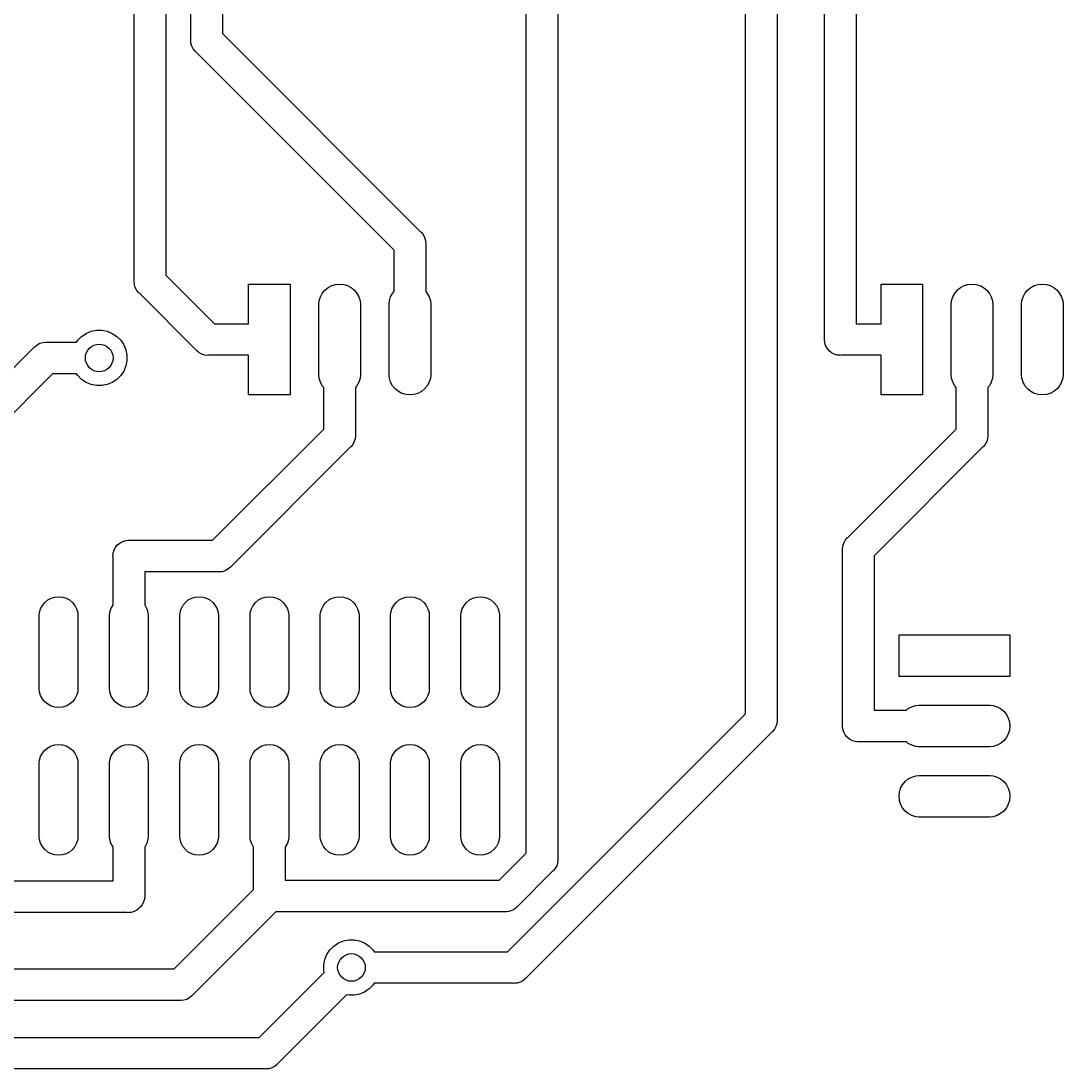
# Model space of a CAD drawing. Extents: x 0.31 to 6.77, y 0.22 to 4.01.
# Drawn here: x 5.121 to 6.605, y 0.662 to 2.153 of the extents above; entities that cross this region are included whole.
import ezdxf

# ---------------------------------------------------------------- set-up
doc = ezdxf.new("R2010")
doc.units = 0
doc.header["$MEASUREMENT"] = 0
doc.layers.add('BLACK', color=7, linetype='CONTINUOUS')

msp = doc.modelspace()

# ---------------------------------------------------------------- linework, layer by layer
at = {"layer": 'BLACK', "linetype": 'CONTINUOUS'}
for p, q in [((5.28259, 1.78355), (5.28259, 3.61995)), ((5.32759, 3.61174), (5.32759, 1.79176)), ((5.36303, 2.12725), (5.36303, 3.58664)), ((5.40803, 3.57842), (5.40803, 2.13547)), ((6.1525, 1.16742), (6.1525, 3.32768)), ((6.1975, 3.32768), (6.1975, 1.15921)), ((5.88547, 3.22844), (5.88547, 0.960995)), ((5.84047, 0.96921), (5.84047, 3.22023)), ((6.26504, 1.70111), (6.26504, 3.03386)), ((6.31004, 3.02564), (6.31004, 1.7225)), ((5.40803, 2.13547), (5.69013, 1.85337)), ((5.36292, 2.12615), (5.36303, 2.12725)), ((5.36303, 2.12504), (5.36292, 2.12615)), ((5.36336, 2.12173), (5.36303, 2.12504)), ((5.36464, 2.11749), (5.36336, 2.12173)), ((5.36673, 2.11358), (5.36464, 2.11749)), ((5.36954, 2.11016), (5.36673, 2.11358)), ((5.3704, 2.10945), (5.36954, 2.11016)), ((5.6525, 1.82736), (5.3704, 2.10945)), ((5.69013, 1.85337), (5.69099, 1.85266)), ((5.69099, 1.85266), (5.6938, 1.84924)), ((5.6938, 1.84924), (5.69589, 1.84533)), ((5.69589, 1.84533), (5.69717, 1.84109)), ((5.69717, 1.84109), (5.69734, 1.83944)), ((5.69734, 1.83944), (5.69761, 1.83668)), ((5.69761, 1.83668), (5.6975, 1.83557)), ((5.6975, 1.83557), (5.6975, 1.76834)), ((5.6525, 1.76834), (5.6525, 1.82736)), ((5.32759, 1.79176), (5.39686, 1.7225)), ((5.28248, 1.78244), (5.28259, 1.78355)), ((5.28284, 1.77882), (5.28248, 1.78244)), ((5.28292, 1.77803), (5.28284, 1.77882)), ((5.2842, 1.77379), (5.28292, 1.77803)), ((5.44547, 1.7225), (5.44547, 1.77874)), ((5.44547, 1.77874), (5.50453, 1.77874)), ((5.50453, 1.77874), (5.50453, 1.62126)), ((5.55852, 1.77388), (5.56365, 1.77662)), ((5.56365, 1.77662), (5.56921, 1.77831)), ((5.56921, 1.77831), (5.575, 1.77888)), ((5.575, 1.77888), (5.58079, 1.77831)), ((5.58079, 1.77831), (5.58635, 1.77662)), ((5.58635, 1.77662), (5.59148, 1.77388)), ((6.34547, 1.7225), (6.34547, 1.77874)), ((6.34547, 1.77874), (6.40453, 1.77874)), ((6.40453, 1.77874), (6.40453, 1.62126)), ((6.45852, 1.77388), (6.46365, 1.77662)), ((6.46365, 1.77662), (6.46921, 1.77831)), ((6.46921, 1.77831), (6.475, 1.77888)), ((6.475, 1.77888), (6.48079, 1.77831)), ((6.48079, 1.77831), (6.48635, 1.77662)), ((6.48635, 1.77662), (6.49148, 1.77388)), ((6.55852, 1.77388), (6.56365, 1.77662)), ((6.56365, 1.77662), (6.56921, 1.77831)), ((6.56921, 1.77831), (6.575, 1.77888)), ((6.575, 1.77888), (6.58079, 1.77831)), ((6.58079, 1.77831), (6.58635, 1.77662)), ((6.58635, 1.77662), (6.59148, 1.77388)), ((5.28629, 1.76988), (5.2842, 1.77379)), ((5.2891, 1.76646), (5.28629, 1.76988)), ((5.28996, 1.76575), (5.2891, 1.76646)), ((5.37084, 1.68487), (5.28996, 1.76575)), ((5.5459, 1.755), (5.54759, 1.76057)), ((5.54759, 1.76057), (5.55033, 1.7657)), ((5.55033, 1.7657), (5.55402, 1.77019)), ((5.55402, 1.77019), (5.55852, 1.77388)), ((5.59148, 1.77388), (5.59598, 1.77019)), ((5.59598, 1.77019), (5.59967, 1.7657)), ((5.59967, 1.7657), (5.60241, 1.76057)), ((5.60241, 1.76057), (5.6041, 1.755)), ((5.6459, 1.755), (5.64759, 1.76057)), ((5.64759, 1.76057), (5.65033, 1.7657)), ((5.65033, 1.7657), (5.6525, 1.76834)), ((5.6975, 1.76834), (5.69967, 1.7657)), ((5.69967, 1.7657), (5.70241, 1.76057)), ((5.70241, 1.76057), (5.7041, 1.755)), ((6.4459, 1.755), (6.44759, 1.76057)), ((6.44759, 1.76057), (6.45033, 1.7657)), ((6.45033, 1.7657), (6.45402, 1.77019)), ((6.45402, 1.77019), (6.45852, 1.77388)), ((6.49148, 1.77388), (6.49598, 1.77019)), ((6.49598, 1.77019), (6.49967, 1.7657)), ((6.49967, 1.7657), (6.50241, 1.76057)), ((6.50241, 1.76057), (6.5041, 1.755)), ((6.5459, 1.755), (6.54759, 1.76057)), ((6.54759, 1.76057), (6.55033, 1.7657)), ((6.55033, 1.7657), (6.55402, 1.77019)), ((6.55402, 1.77019), (6.55852, 1.77388)), ((6.59148, 1.77388), (6.59598, 1.77019)), ((6.59598, 1.77019), (6.59967, 1.7657)), ((6.59967, 1.7657), (6.60241, 1.76057)), ((6.60241, 1.76057), (6.6041, 1.755)), ((5.54547, 1.75066), (5.5459, 1.755)), ((5.54547, 1.64934), (5.54547, 1.75066)), ((5.6041, 1.755), (5.60453, 1.75066)), ((5.60453, 1.75066), (5.60453, 1.64934)), ((5.64547, 1.75066), (5.6459, 1.755)), ((5.64547, 1.64934), (5.64547, 1.75066)), ((5.7041, 1.755), (5.70453, 1.75066)), ((5.70453, 1.75066), (5.70453, 1.64934)), ((6.44547, 1.75066), (6.4459, 1.755)), ((6.44547, 1.64934), (6.44547, 1.75066)), ((6.5041, 1.755), (6.50453, 1.75066)), ((6.50453, 1.75066), (6.50453, 1.64934)), ((6.54547, 1.75066), (6.5459, 1.755)), ((6.54547, 1.64934), (6.54547, 1.75066)), ((6.6041, 1.755), (6.60453, 1.75066)), ((6.60453, 1.75066), (6.60453, 1.64934)), ((5.39686, 1.7225), (5.44547, 1.7225)), ((6.31004, 1.7225), (6.34547, 1.7225)), ((5.20221, 1.69888), (5.20769, 1.70437)), ((5.20769, 1.70437), (5.21414, 1.70868)), ((5.21414, 1.70868), (5.22131, 1.71164)), ((5.22131, 1.71164), (5.22891, 1.71316)), ((5.22891, 1.71316), (5.23667, 1.71316)), ((5.23667, 1.71316), (5.24428, 1.71164)), ((5.24428, 1.71164), (5.25144, 1.70868)), ((5.25144, 1.70868), (5.25789, 1.70437)), ((5.25789, 1.70437), (5.26337, 1.69888)), ((6.26493, 1.7), (6.26504, 1.70111)), ((4.85987, 1.40849), (5.1403, 1.68892)), ((5.1403, 1.68892), (5.14101, 1.68977)), ((5.14101, 1.68977), (5.14443, 1.69259)), ((5.14443, 1.69259), (5.14834, 1.69468)), ((5.14834, 1.69468), (5.15258, 1.69596)), ((5.15258, 1.69596), (5.15699, 1.6964)), ((5.15699, 1.6964), (5.1581, 1.69629)), ((5.1581, 1.69629), (5.20048, 1.69629)), ((5.20048, 1.69629), (5.20221, 1.69888)), ((5.26337, 1.69888), (5.26768, 1.69244)), ((5.26768, 1.69244), (5.27065, 1.68527)), ((6.26536, 1.69559), (6.26493, 1.7)), ((6.26665, 1.69135), (6.26536, 1.69559)), ((6.26874, 1.68744), (6.26665, 1.69135)), ((6.27155, 1.68401), (6.26874, 1.68744)), ((5.27065, 1.68527), (5.27216, 1.67766)), ((5.27216, 1.67766), (5.27216, 1.66991)), ((5.37155, 1.68401), (5.37084, 1.68487)), ((5.37347, 1.68244), (5.37155, 1.68401)), ((5.37497, 1.6812), (5.37347, 1.68244)), ((5.37888, 1.67911), (5.37497, 1.6812)), ((5.38312, 1.67783), (5.37888, 1.67911)), ((5.38754, 1.67739), (5.38312, 1.67783)), ((5.38864, 1.6775), (5.38754, 1.67739)), ((5.44547, 1.6775), (5.38864, 1.6775)), ((5.44547, 1.62126), (5.44547, 1.6775)), ((6.27497, 1.6812), (6.27155, 1.68401)), ((6.27888, 1.67911), (6.27497, 1.6812)), ((6.28312, 1.67783), (6.27888, 1.67911)), ((6.28643, 1.6775), (6.28312, 1.67783)), ((6.28754, 1.67739), (6.28643, 1.6775)), ((6.28864, 1.6775), (6.28754, 1.67739)), ((6.34547, 1.6775), (6.28864, 1.6775)), ((6.34547, 1.62126), (6.34547, 1.6775)), ((5.27065, 1.6623), (5.26768, 1.65514)), ((5.27216, 1.66991), (5.27065, 1.6623)), ((5.16631, 1.65129), (4.8975, 1.38248)), ((5.20048, 1.65129), (5.16631, 1.65129)), ((5.20221, 1.64869), (5.20048, 1.65129)), ((5.20769, 1.64321), (5.20221, 1.64869)), ((5.21414, 1.6389), (5.20769, 1.64321)), ((5.25789, 1.64321), (5.25144, 1.6389)), ((5.26337, 1.64869), (5.25789, 1.64321)), ((5.26768, 1.65514), (5.26337, 1.64869)), ((5.5459, 1.645), (5.54547, 1.64934)), ((5.54759, 1.63943), (5.5459, 1.645)), ((5.6041, 1.645), (5.60241, 1.63943)), ((5.60453, 1.64934), (5.6041, 1.645)), ((5.6459, 1.645), (5.64547, 1.64934)), ((5.64759, 1.63943), (5.6459, 1.645)), ((5.7041, 1.645), (5.70241, 1.63943)), ((5.70453, 1.64934), (5.7041, 1.645)), ((6.4459, 1.645), (6.44547, 1.64934)), ((6.44759, 1.63943), (6.4459, 1.645)), ((6.5041, 1.645), (6.50241, 1.63943)), ((6.50453, 1.64934), (6.5041, 1.645)), ((6.5459, 1.645), (6.54547, 1.64934)), ((6.54759, 1.63943), (6.5459, 1.645)), ((6.6041, 1.645), (6.60241, 1.63943)), ((6.60453, 1.64934), (6.6041, 1.645)), ((5.22131, 1.63593), (5.21414, 1.6389)), ((5.22891, 1.63442), (5.22131, 1.63593)), ((5.23667, 1.63442), (5.22891, 1.63442)), ((5.24428, 1.63593), (5.23667, 1.63442)), ((5.25144, 1.6389), (5.24428, 1.63593)), ((5.55033, 1.6343), (5.54759, 1.63943)), ((5.5525, 1.63166), (5.55033, 1.6343)), ((5.5525, 1.57264), (5.5525, 1.63166)), ((5.59967, 1.6343), (5.5975, 1.63166)), ((5.5975, 1.63166), (5.5975, 1.56443)), ((5.60241, 1.63943), (5.59967, 1.6343)), ((5.65033, 1.6343), (5.64759, 1.63943)), ((5.65402, 1.62981), (5.65033, 1.6343)), ((5.65852, 1.62612), (5.65402, 1.62981)), ((5.66365, 1.62338), (5.65852, 1.62612)), ((5.69148, 1.62612), (5.68635, 1.62338)), ((5.69598, 1.62981), (5.69148, 1.62612)), ((5.69967, 1.6343), (5.69598, 1.62981)), ((5.70241, 1.63943), (5.69967, 1.6343)), ((6.45033, 1.6343), (6.44759, 1.63943)), ((6.4525, 1.63166), (6.45033, 1.6343)), ((6.4525, 1.57264), (6.4525, 1.63166)), ((6.49967, 1.6343), (6.4975, 1.63166)), ((6.4975, 1.63166), (6.4975, 1.56443)), ((6.50241, 1.63943), (6.49967, 1.6343)), ((6.55033, 1.6343), (6.54759, 1.63943)), ((6.55402, 1.62981), (6.55033, 1.6343)), ((6.55852, 1.62612), (6.55402, 1.62981)), ((6.56365, 1.62338), (6.55852, 1.62612)), ((6.59148, 1.62612), (6.58635, 1.62338)), ((6.59598, 1.62981), (6.59148, 1.62612)), ((6.59967, 1.6343), (6.59598, 1.62981)), ((6.60241, 1.63943), (6.59967, 1.6343)), ((5.50453, 1.62126), (5.44547, 1.62126)), ((5.66921, 1.62169), (5.66365, 1.62338)), ((5.675, 1.62112), (5.66921, 1.62169)), ((5.68079, 1.62169), (5.675, 1.62112)), ((5.68635, 1.62338), (5.68079, 1.62169)), ((6.40453, 1.62126), (6.34547, 1.62126)), ((6.56921, 1.62169), (6.56365, 1.62338)), ((6.575, 1.62112), (6.56921, 1.62169)), ((6.58079, 1.62169), (6.575, 1.62112)), ((6.58635, 1.62338), (6.58079, 1.62169)), ((5.39415, 1.4143), (5.5525, 1.57264)), ((6.29819, 1.41834), (6.4525, 1.57264)), ((5.59589, 1.55467), (5.5938, 1.55076)), ((5.59717, 1.55891), (5.59589, 1.55467)), ((5.5975, 1.56222), (5.59717, 1.55891)), ((5.5975, 1.56443), (5.59761, 1.56332)), ((5.59761, 1.56332), (5.5975, 1.56222)), ((6.49589, 1.55467), (6.4938, 1.55076)), ((6.49717, 1.55891), (6.49589, 1.55467)), ((6.4975, 1.56222), (6.49717, 1.55891)), ((6.4975, 1.56443), (6.49761, 1.56332)), ((6.49761, 1.56332), (6.4975, 1.56222)), ((6.4975, 1.56222), (6.4975, 1.56222)), ((5.59013, 1.54663), (5.42016, 1.37667)), ((5.59099, 1.54734), (5.59013, 1.54663)), ((5.5938, 1.55076), (5.59099, 1.54734)), ((6.49013, 1.54663), (6.33582, 1.39233)), ((6.49099, 1.54734), (6.49013, 1.54663)), ((6.4938, 1.55076), (6.49099, 1.54734)), ((6.295, 1.41478), (6.29734, 1.41763)), ((6.29734, 1.41763), (6.29819, 1.41834)), ((5.25411, 1.40045), (5.2562, 1.40436)), ((5.2562, 1.40436), (5.25901, 1.40778)), ((5.25901, 1.40778), (5.26244, 1.41059)), ((5.26244, 1.41059), (5.26635, 1.41268)), ((5.26635, 1.41268), (5.27059, 1.41397)), ((5.27059, 1.41397), (5.27389, 1.4143)), ((5.27389, 1.4143), (5.275, 1.4144)), ((5.275, 1.4144), (5.27611, 1.4143)), ((5.27611, 1.4143), (5.39415, 1.4143)), ((6.29071, 1.40165), (6.29115, 1.40606)), ((6.29115, 1.40606), (6.29243, 1.4103)), ((6.29243, 1.4103), (6.29452, 1.41421)), ((6.29452, 1.41421), (6.295, 1.41478)), ((5.25239, 1.3918), (5.25283, 1.39621)), ((5.2525, 1.39069), (5.25239, 1.3918)), ((5.2525, 1.32232), (5.2525, 1.39069)), ((5.25283, 1.39621), (5.25411, 1.40045)), ((6.29082, 1.40054), (6.29071, 1.40165)), ((6.29082, 1.15111), (6.29082, 1.40054)), ((6.33582, 1.39233), (6.33582, 1.1725)), ((5.41603, 1.373), (5.41212, 1.37091)), ((5.41946, 1.37581), (5.41603, 1.373)), ((5.42016, 1.37667), (5.41946, 1.37581)), ((5.40237, 1.3693), (5.2975, 1.3693)), ((5.2975, 1.3693), (5.2975, 1.32232)), ((5.40347, 1.36919), (5.40237, 1.3693)), ((5.40458, 1.3693), (5.40347, 1.36919)), ((5.40788, 1.36962), (5.40458, 1.3693)), ((5.41212, 1.37091), (5.40788, 1.36962)), ((5.15542, 1.32588), (5.15961, 1.32932)), ((5.15961, 1.32932), (5.1644, 1.33188)), ((5.1644, 1.33188), (5.1696, 1.33346)), ((5.1696, 1.33346), (5.175, 1.33399)), ((5.175, 1.33399), (5.1804, 1.33346)), ((5.1804, 1.33346), (5.1856, 1.33188)), ((5.1856, 1.33188), (5.19039, 1.32932)), ((5.19039, 1.32932), (5.19458, 1.32588)), ((5.35542, 1.32588), (5.35961, 1.32932)), ((5.35961, 1.32932), (5.3644, 1.33188)), ((5.3644, 1.33188), (5.3696, 1.33346)), ((5.3696, 1.33346), (5.375, 1.33399)), ((5.375, 1.33399), (5.3804, 1.33346)), ((5.3804, 1.33346), (5.3856, 1.33188)), ((5.3856, 1.33188), (5.39039, 1.32932)), ((5.39039, 1.32932), (5.39458, 1.32588)), ((5.45542, 1.32588), (5.45961, 1.32932)), ((5.45961, 1.32932), (5.4644, 1.33188)), ((5.4644, 1.33188), (5.4696, 1.33346)), ((5.4696, 1.33346), (5.475, 1.33399)), ((5.475, 1.33399), (5.4804, 1.33346)), ((5.4804, 1.33346), (5.4856, 1.33188)), ((5.4856, 1.33188), (5.49039, 1.32932)), ((5.49039, 1.32932), (5.49458, 1.32588)), ((5.55542, 1.32588), (5.55961, 1.32932)), ((5.55961, 1.32932), (5.5644, 1.33188)), ((5.5644, 1.33188), (5.5696, 1.33346)), ((5.5696, 1.33346), (5.575, 1.33399)), ((5.575, 1.33399), (5.5804, 1.33346)), ((5.5804, 1.33346), (5.5856, 1.33188)), ((5.5856, 1.33188), (5.59039, 1.32932)), ((5.59039, 1.32932), (5.59458, 1.32588)), ((5.65542, 1.32588), (5.65961, 1.32932)), ((5.65961, 1.32932), (5.6644, 1.33188)), ((5.6644, 1.33188), (5.6696, 1.33346)), ((5.6696, 1.33346), (5.675, 1.33399)), ((5.675, 1.33399), (5.6804, 1.33346)), ((5.6804, 1.33346), (5.6856, 1.33188)), ((5.6856, 1.33188), (5.69039, 1.32932)), ((5.69039, 1.32932), (5.69458, 1.32588)), ((5.75542, 1.32588), (5.75961, 1.32932)), ((5.75961, 1.32932), (5.7644, 1.33188)), ((5.7644, 1.33188), (5.7696, 1.33346)), ((5.7696, 1.33346), (5.775, 1.33399)), ((5.775, 1.33399), (5.7804, 1.33346)), ((5.7804, 1.33346), (5.7856, 1.33188)), ((5.7856, 1.33188), (5.79039, 1.32932)), ((5.79039, 1.32932), (5.79458, 1.32588)), ((5.14784, 1.3117), (5.14942, 1.3169)), ((5.14942, 1.3169), (5.15197, 1.32168)), ((5.15197, 1.32168), (5.15542, 1.32588)), ((5.19458, 1.32588), (5.19803, 1.32168)), ((5.19803, 1.32168), (5.20058, 1.3169)), ((5.20058, 1.3169), (5.20216, 1.3117)), ((5.24784, 1.3117), (5.24942, 1.3169)), ((5.24942, 1.3169), (5.25197, 1.32168)), ((5.25197, 1.32168), (5.2525, 1.32232)), ((5.2975, 1.32232), (5.29803, 1.32168)), ((5.29803, 1.32168), (5.30058, 1.3169)), ((5.30058, 1.3169), (5.30216, 1.3117)), ((5.34784, 1.3117), (5.34942, 1.3169)), ((5.34942, 1.3169), (5.35197, 1.32168)), ((5.35197, 1.32168), (5.35542, 1.32588)), ((5.39458, 1.32588), (5.39803, 1.32168)), ((5.39803, 1.32168), (5.40058, 1.3169)), ((5.40058, 1.3169), (5.40216, 1.3117)), ((5.44784, 1.3117), (5.44942, 1.3169)), ((5.44942, 1.3169), (5.45197, 1.32168)), ((5.45197, 1.32168), (5.45542, 1.32588)), ((5.49458, 1.32588), (5.49803, 1.32168)), ((5.49803, 1.32168), (5.50058, 1.3169)), ((5.50058, 1.3169), (5.50216, 1.3117)), ((5.54784, 1.3117), (5.54942, 1.3169)), ((5.54942, 1.3169), (5.55197, 1.32168)), ((5.55197, 1.32168), (5.55542, 1.32588)), ((5.59458, 1.32588), (5.59803, 1.32168)), ((5.59803, 1.32168), (5.60058, 1.3169)), ((5.60058, 1.3169), (5.60216, 1.3117)), ((5.64784, 1.3117), (5.64942, 1.3169)), ((5.64942, 1.3169), (5.65197, 1.32168)), ((5.65197, 1.32168), (5.65542, 1.32588)), ((5.69458, 1.32588), (5.69803, 1.32168)), ((5.69803, 1.32168), (5.70058, 1.3169)), ((5.70058, 1.3169), (5.70216, 1.3117)), ((5.74784, 1.3117), (5.74942, 1.3169)), ((5.74942, 1.3169), (5.75197, 1.32168)), ((5.75197, 1.32168), (5.75542, 1.32588)), ((5.79458, 1.32588), (5.79803, 1.32168)), ((5.79803, 1.32168), (5.80058, 1.3169)), ((5.80058, 1.3169), (5.80216, 1.3117)), ((5.14744, 1.30765), (5.14784, 1.3117)), ((5.14744, 1.20258), (5.14744, 1.30765)), ((5.20216, 1.3117), (5.20256, 1.30765)), ((5.20256, 1.30765), (5.20256, 1.20258)), ((5.24744, 1.30765), (5.24784, 1.3117)), ((5.24744, 1.20258), (5.24744, 1.30765)), ((5.30216, 1.3117), (5.30256, 1.30765)), ((5.30256, 1.30765), (5.30256, 1.20258)), ((5.34744, 1.30765), (5.34784, 1.3117)), ((5.34744, 1.20258), (5.34744, 1.30765)), ((5.40216, 1.3117), (5.40256, 1.30765)), ((5.40256, 1.30765), (5.40256, 1.20258)), ((5.44744, 1.30765), (5.44784, 1.3117)), ((5.44744, 1.20258), (5.44744, 1.30765)), ((5.50216, 1.3117), (5.50256, 1.30765)), ((5.50256, 1.30765), (5.50256, 1.20258)), ((5.54744, 1.30765), (5.54784, 1.3117)), ((5.54744, 1.20258), (5.54744, 1.30765)), ((5.60216, 1.3117), (5.60256, 1.30765)), ((5.60256, 1.30765), (5.60256, 1.20258)), ((5.64744, 1.30765), (5.64784, 1.3117)), ((5.64744, 1.20258), (5.64744, 1.30765)), ((5.70216, 1.3117), (5.70256, 1.30765)), ((5.70256, 1.30765), (5.70256, 1.20258)), ((5.74744, 1.30765), (5.74784, 1.3117)), ((5.74744, 1.20258), (5.74744, 1.30765)), ((5.80216, 1.3117), (5.80256, 1.30765)), ((5.80256, 1.30765), (5.80256, 1.20258)), ((6.37126, 1.22047), (6.37126, 1.27953)), ((6.37126, 1.27953), (6.52874, 1.27953)), ((6.52874, 1.27953), (6.52874, 1.22047)), ((6.52874, 1.22047), (6.37126, 1.22047)), ((5.14784, 1.19853), (5.14744, 1.20258)), ((5.14942, 1.19334), (5.14784, 1.19853)), ((5.15197, 1.18855), (5.14942, 1.19334)), ((5.20058, 1.19334), (5.19803, 1.18855)), ((5.20216, 1.19853), (5.20058, 1.19334)), ((5.20256, 1.20258), (5.20216, 1.19853)), ((5.24784, 1.19853), (5.24744, 1.20258)), ((5.24942, 1.19334), (5.24784, 1.19853)), ((5.25197, 1.18855), (5.24942, 1.19334)), ((5.30058, 1.19334), (5.29803, 1.18855)), ((5.30216, 1.19853), (5.30058, 1.19334)), ((5.30256, 1.20258), (5.30216, 1.19853)), ((5.34784, 1.19853), (5.34744, 1.20258)), ((5.34942, 1.19334), (5.34784, 1.19853)), ((5.35197, 1.18855), (5.34942, 1.19334)), ((5.40058, 1.19334), (5.39803, 1.18855)), ((5.40216, 1.19853), (5.40058, 1.19334)), ((5.40256, 1.20258), (5.40216, 1.19853)), ((5.44784, 1.19853), (5.44744, 1.20258)), ((5.44942, 1.19334), (5.44784, 1.19853)), ((5.45197, 1.18855), (5.44942, 1.19334)), ((5.50058, 1.19334), (5.49803, 1.18855)), ((5.50216, 1.19853), (5.50058, 1.19334)), ((5.50256, 1.20258), (5.50216, 1.19853)), ((5.54784, 1.19853), (5.54744, 1.20258)), ((5.54942, 1.19334), (5.54784, 1.19853)), ((5.55197, 1.18855), (5.54942, 1.19334)), ((5.60058, 1.19334), (5.59803, 1.18855)), ((5.60216, 1.19853), (5.60058, 1.19334)), ((5.60256, 1.20258), (5.60216, 1.19853)), ((5.64784, 1.19853), (5.64744, 1.20258)), ((5.64942, 1.19334), (5.64784, 1.19853)), ((5.65197, 1.18855), (5.64942, 1.19334)), ((5.70058, 1.19334), (5.69803, 1.18855)), ((5.70216, 1.19853), (5.70058, 1.19334)), ((5.70256, 1.20258), (5.70216, 1.19853)), ((5.74784, 1.19853), (5.74744, 1.20258)), ((5.74942, 1.19334), (5.74784, 1.19853)), ((5.75197, 1.18855), (5.74942, 1.19334)), ((5.80058, 1.19334), (5.79803, 1.18855)), ((5.80216, 1.19853), (5.80058, 1.19334)), ((5.80256, 1.20258), (5.80216, 1.19853)), ((5.15542, 1.18436), (5.15197, 1.18855)), ((5.15961, 1.18091), (5.15542, 1.18436)), ((5.1644, 1.17835), (5.15961, 1.18091)), ((5.1696, 1.17678), (5.1644, 1.17835)), ((5.1856, 1.17835), (5.1804, 1.17678)), ((5.19039, 1.18091), (5.1856, 1.17835)), ((5.19458, 1.18436), (5.19039, 1.18091)), ((5.19803, 1.18855), (5.19458, 1.18436)), ((5.25542, 1.18436), (5.25197, 1.18855)), ((5.25961, 1.18091), (5.25542, 1.18436)), ((5.2644, 1.17835), (5.25961, 1.18091)), ((5.2696, 1.17678), (5.2644, 1.17835)), ((5.2856, 1.17835), (5.2804, 1.17678)), ((5.29039, 1.18091), (5.2856, 1.17835)), ((5.29458, 1.18436), (5.29039, 1.18091)), ((5.29803, 1.18855), (5.29458, 1.18436)), ((5.35542, 1.18436), (5.35197, 1.18855)), ((5.35961, 1.18091), (5.35542, 1.18436)), ((5.3644, 1.17835), (5.35961, 1.18091)), ((5.3696, 1.17678), (5.3644, 1.17835)), ((5.3856, 1.17835), (5.3804, 1.17678)), ((5.39039, 1.18091), (5.3856, 1.17835)), ((5.39458, 1.18436), (5.39039, 1.18091)), ((5.39803, 1.18855), (5.39458, 1.18436)), ((5.45542, 1.18436), (5.45197, 1.18855)), ((5.45961, 1.18091), (5.45542, 1.18436)), ((5.4644, 1.17835), (5.45961, 1.18091)), ((5.4696, 1.17678), (5.4644, 1.17835)), ((5.4856, 1.17835), (5.4804, 1.17678)), ((5.49039, 1.18091), (5.4856, 1.17835)), ((5.49458, 1.18436), (5.49039, 1.18091)), ((5.49803, 1.18855), (5.49458, 1.18436)), ((5.55542, 1.18436), (5.55197, 1.18855)), ((5.55961, 1.18091), (5.55542, 1.18436)), ((5.5644, 1.17835), (5.55961, 1.18091)), ((5.5696, 1.17678), (5.5644, 1.17835)), ((5.5856, 1.17835), (5.5804, 1.17678)), ((5.59039, 1.18091), (5.5856, 1.17835)), ((5.59458, 1.18436), (5.59039, 1.18091)), ((5.59803, 1.18855), (5.59458, 1.18436)), ((5.65542, 1.18436), (5.65197, 1.18855)), ((5.65961, 1.18091), (5.65542, 1.18436)), ((5.6644, 1.17835), (5.65961, 1.18091)), ((5.6696, 1.17678), (5.6644, 1.17835)), ((5.6856, 1.17835), (5.6804, 1.17678)), ((5.69039, 1.18091), (5.6856, 1.17835)), ((5.69458, 1.18436), (5.69039, 1.18091)), ((5.69803, 1.18855), (5.69458, 1.18436)), ((5.75542, 1.18436), (5.75197, 1.18855)), ((5.75961, 1.18091), (5.75542, 1.18436)), ((5.7644, 1.17835), (5.75961, 1.18091)), ((5.7696, 1.17678), (5.7644, 1.17835)), ((5.7856, 1.17835), (5.7804, 1.17678)), ((5.79039, 1.18091), (5.7856, 1.17835)), ((5.79458, 1.18436), (5.79039, 1.18091)), ((5.79803, 1.18855), (5.79458, 1.18436)), ((6.38943, 1.17741), (6.395, 1.1791)), ((6.395, 1.1791), (6.39934, 1.17953)), ((6.39934, 1.17953), (6.50066, 1.17953)), ((6.50066, 1.17953), (6.505, 1.1791)), ((6.505, 1.1791), (6.51057, 1.17741)), ((5.175, 1.17624), (5.1696, 1.17678)), ((5.1804, 1.17678), (5.175, 1.17624)), ((5.275, 1.17624), (5.2696, 1.17678)), ((5.2804, 1.17678), (5.275, 1.17624)), ((5.375, 1.17624), (5.3696, 1.17678)), ((5.3804, 1.17678), (5.375, 1.17624)), ((5.475, 1.17624), (5.4696, 1.17678)), ((5.4804, 1.17678), (5.475, 1.17624)), ((5.575, 1.17624), (5.5696, 1.17678)), ((5.5804, 1.17678), (5.575, 1.17624)), ((5.675, 1.17624), (5.6696, 1.17678)), ((5.6804, 1.17678), (5.675, 1.17624)), ((5.775, 1.17624), (5.7696, 1.17678)), ((5.7804, 1.17678), (5.775, 1.17624)), ((5.81392, 0.828843), (6.1525, 1.16742)), ((6.33582, 1.1725), (6.38166, 1.1725)), ((6.38166, 1.1725), (6.3843, 1.17467)), ((6.3843, 1.17467), (6.38943, 1.17741)), ((6.51057, 1.17741), (6.5157, 1.17467)), ((6.5157, 1.17467), (6.52019, 1.17098)), ((6.52019, 1.17098), (6.52388, 1.16648)), ((6.52388, 1.16648), (6.52662, 1.16135)), ((6.19589, 1.14945), (6.1938, 1.14554)), ((6.19717, 1.15369), (6.19589, 1.14945)), ((6.1975, 1.157), (6.19717, 1.15369)), ((6.1975, 1.15921), (6.19761, 1.1581)), ((6.19761, 1.1581), (6.1975, 1.157)), ((6.29071, 1.15), (6.29082, 1.15111)), ((6.29115, 1.14559), (6.29071, 1.15)), ((6.52662, 1.16135), (6.52831, 1.15579)), ((6.52831, 1.15579), (6.52888, 1.15)), ((6.52888, 1.15), (6.52831, 1.14421)), ((6.19013, 1.14141), (5.83993, 0.791214)), ((6.19099, 1.14212), (6.19013, 1.14141)), ((6.1938, 1.14554), (6.19099, 1.14212)), ((6.29243, 1.14135), (6.29115, 1.14559)), ((6.29452, 1.13744), (6.29243, 1.14135)), ((6.29734, 1.13401), (6.29452, 1.13744)), ((6.30076, 1.1312), (6.29734, 1.13401)), ((6.52388, 1.13352), (6.52019, 1.12902)), ((6.52662, 1.13865), (6.52388, 1.13352)), ((6.52831, 1.14421), (6.52662, 1.13865)), ((5.15542, 1.11564), (5.15961, 1.11909)), ((5.15961, 1.11909), (5.1644, 1.12165)), ((5.1644, 1.12165), (5.1696, 1.12322)), ((5.1696, 1.12322), (5.175, 1.12376)), ((5.175, 1.12376), (5.1804, 1.12322)), ((5.1804, 1.12322), (5.1856, 1.12165)), ((5.1856, 1.12165), (5.19039, 1.11909)), ((5.19039, 1.11909), (5.19458, 1.11564)), ((5.25542, 1.11564), (5.25961, 1.11909)), ((5.25961, 1.11909), (5.2644, 1.12165)), ((5.2644, 1.12165), (5.2696, 1.12322)), ((5.2696, 1.12322), (5.275, 1.12376)), ((5.275, 1.12376), (5.2804, 1.12322)), ((5.2804, 1.12322), (5.2856, 1.12165)), ((5.2856, 1.12165), (5.29039, 1.11909)), ((5.29039, 1.11909), (5.29458, 1.11564)), ((5.35542, 1.11564), (5.35961, 1.11909)), ((5.35961, 1.11909), (5.3644, 1.12165)), ((5.3644, 1.12165), (5.3696, 1.12322)), ((5.3696, 1.12322), (5.375, 1.12376)), ((5.375, 1.12376), (5.3804, 1.12322)), ((5.3804, 1.12322), (5.3856, 1.12165)), ((5.3856, 1.12165), (5.39039, 1.11909)), ((5.39039, 1.11909), (5.39458, 1.11564)), ((5.45542, 1.11564), (5.45961, 1.11909)), ((5.45961, 1.11909), (5.4644, 1.12165)), ((5.4644, 1.12165), (5.4696, 1.12322)), ((5.4696, 1.12322), (5.475, 1.12376)), ((5.475, 1.12376), (5.4804, 1.12322)), ((5.4804, 1.12322), (5.4856, 1.12165)), ((5.4856, 1.12165), (5.49039, 1.11909)), ((5.49039, 1.11909), (5.49458, 1.11564)), ((5.55542, 1.11564), (5.55961, 1.11909)), ((5.55961, 1.11909), (5.5644, 1.12165)), ((5.5644, 1.12165), (5.5696, 1.12322)), ((5.5696, 1.12322), (5.575, 1.12376)), ((5.575, 1.12376), (5.5804, 1.12322)), ((5.5804, 1.12322), (5.5856, 1.12165)), ((5.5856, 1.12165), (5.59039, 1.11909)), ((5.59039, 1.11909), (5.59458, 1.11564)), ((5.65542, 1.11564), (5.65961, 1.11909)), ((5.65961, 1.11909), (5.6644, 1.12165)), ((5.6644, 1.12165), (5.6696, 1.12322)), ((5.6696, 1.12322), (5.675, 1.12376)), ((5.675, 1.12376), (5.6804, 1.12322)), ((5.6804, 1.12322), (5.6856, 1.12165)), ((5.6856, 1.12165), (5.69039, 1.11909)), ((5.69039, 1.11909), (5.69458, 1.11564)), ((5.75542, 1.11564), (5.75961, 1.11909)), ((5.75961, 1.11909), (5.7644, 1.12165)), ((5.7644, 1.12165), (5.7696, 1.12322)), ((5.7696, 1.12322), (5.775, 1.12376)), ((5.775, 1.12376), (5.7804, 1.12322)), ((5.7804, 1.12322), (5.7856, 1.12165)), ((5.7856, 1.12165), (5.79039, 1.11909)), ((5.79039, 1.11909), (5.79458, 1.11564)), ((6.30467, 1.12911), (6.30076, 1.1312)), ((6.30891, 1.12783), (6.30467, 1.12911)), ((6.31222, 1.1275), (6.30891, 1.12783)), ((6.31332, 1.12739), (6.31222, 1.1275)), ((6.31443, 1.1275), (6.31332, 1.12739)), ((6.38166, 1.1275), (6.31443, 1.1275)), ((6.3843, 1.12533), (6.38166, 1.1275)), ((6.38943, 1.12259), (6.3843, 1.12533)), ((6.395, 1.1209), (6.38943, 1.12259)), ((6.39934, 1.12047), (6.395, 1.1209)), ((6.50066, 1.12047), (6.39934, 1.12047)), ((6.505, 1.1209), (6.50066, 1.12047)), ((6.51057, 1.12259), (6.505, 1.1209)), ((6.5157, 1.12533), (6.51057, 1.12259)), ((6.52019, 1.12902), (6.5157, 1.12533)), ((5.14784, 1.10147), (5.14942, 1.10666)), ((5.14942, 1.10666), (5.15197, 1.11145)), ((5.15197, 1.11145), (5.15542, 1.11564)), ((5.19458, 1.11564), (5.19803, 1.11145)), ((5.19803, 1.11145), (5.20058, 1.10666)), ((5.20058, 1.10666), (5.20216, 1.10147)), ((5.24784, 1.10147), (5.24942, 1.10666)), ((5.24942, 1.10666), (5.25197, 1.11145)), ((5.25197, 1.11145), (5.25542, 1.11564)), ((5.29458, 1.11564), (5.29803, 1.11145)), ((5.29803, 1.11145), (5.30058, 1.10666)), ((5.30058, 1.10666), (5.30216, 1.10147)), ((5.34784, 1.10147), (5.34942, 1.10666)), ((5.34942, 1.10666), (5.35197, 1.11145)), ((5.35197, 1.11145), (5.35542, 1.11564)), ((5.39458, 1.11564), (5.39803, 1.11145)), ((5.39803, 1.11145), (5.40058, 1.10666)), ((5.40058, 1.10666), (5.40216, 1.10147)), ((5.44784, 1.10147), (5.44942, 1.10666)), ((5.44942, 1.10666), (5.45197, 1.11145)), ((5.45197, 1.11145), (5.45542, 1.11564)), ((5.49458, 1.11564), (5.49803, 1.11145)), ((5.49803, 1.11145), (5.50058, 1.10666)), ((5.50058, 1.10666), (5.50216, 1.10147)), ((5.54784, 1.10147), (5.54942, 1.10666)), ((5.54942, 1.10666), (5.55197, 1.11145)), ((5.55197, 1.11145), (5.55542, 1.11564)), ((5.59458, 1.11564), (5.59803, 1.11145)), ((5.59803, 1.11145), (5.60058, 1.10666)), ((5.60058, 1.10666), (5.60216, 1.10147)), ((5.64784, 1.10147), (5.64942, 1.10666)), ((5.64942, 1.10666), (5.65197, 1.11145)), ((5.65197, 1.11145), (5.65542, 1.11564)), ((5.69458, 1.11564), (5.69803, 1.11145)), ((5.69803, 1.11145), (5.70058, 1.10666)), ((5.70058, 1.10666), (5.70216, 1.10147)), ((5.74784, 1.10147), (5.74942, 1.10666)), ((5.74942, 1.10666), (5.75197, 1.11145)), ((5.75197, 1.11145), (5.75542, 1.11564)), ((5.79458, 1.11564), (5.79803, 1.11145)), ((5.79803, 1.11145), (5.80058, 1.10666)), ((5.80058, 1.10666), (5.80216, 1.10147)), ((5.14744, 1.09742), (5.14784, 1.10147)), ((5.14744, 0.992347), (5.14744, 1.09742)), ((5.20216, 1.10147), (5.20256, 1.09742)), ((5.20256, 1.09742), (5.20256, 0.992347)), ((5.24744, 1.09742), (5.24784, 1.10147)), ((5.24744, 0.992347), (5.24744, 1.09742)), ((5.30216, 1.10147), (5.30256, 1.09742)), ((5.30256, 1.09742), (5.30256, 0.992347)), ((5.34744, 1.09742), (5.34784, 1.10147)), ((5.34744, 0.992347), (5.34744, 1.09742)), ((5.40216, 1.10147), (5.40256, 1.09742)), ((5.40256, 1.09742), (5.40256, 0.992347)), ((5.44744, 1.09742), (5.44784, 1.10147)), ((5.44744, 0.992347), (5.44744, 1.09742)), ((5.50216, 1.10147), (5.50256, 1.09742)), ((5.50256, 1.09742), (5.50256, 0.992347)), ((5.54744, 1.09742), (5.54784, 1.10147)), ((5.54744, 0.992347), (5.54744, 1.09742)), ((5.60216, 1.10147), (5.60256, 1.09742)), ((5.60256, 1.09742), (5.60256, 0.992347)), ((5.64744, 1.09742), (5.64784, 1.10147)), ((5.64744, 0.992347), (5.64744, 1.09742)), ((5.70216, 1.10147), (5.70256, 1.09742)), ((5.70256, 1.09742), (5.70256, 0.992347)), ((5.74744, 1.09742), (5.74784, 1.10147)), ((5.74744, 0.992347), (5.74744, 1.09742)), ((5.80216, 1.10147), (5.80256, 1.09742)), ((5.80256, 1.09742), (5.80256, 0.992347)), ((6.37981, 1.07098), (6.3843, 1.07467)), ((6.3843, 1.07467), (6.38943, 1.07741)), ((6.38943, 1.07741), (6.395, 1.0791)), ((6.395, 1.0791), (6.39934, 1.07953)), ((6.39934, 1.07953), (6.50066, 1.07953)), ((6.50066, 1.07953), (6.505, 1.0791)), ((6.505, 1.0791), (6.51057, 1.07741)), ((6.51057, 1.07741), (6.5157, 1.07467)), ((6.5157, 1.07467), (6.52019, 1.07098)), ((6.37169, 1.05579), (6.37338, 1.06135)), ((6.37338, 1.06135), (6.37612, 1.06648)), ((6.37612, 1.06648), (6.37981, 1.07098)), ((6.52019, 1.07098), (6.52388, 1.06648)), ((6.52388, 1.06648), (6.52662, 1.06135)), ((6.52662, 1.06135), (6.52831, 1.05579)), ((6.37112, 1.05), (6.37169, 1.05579)), ((6.37169, 1.04421), (6.37112, 1.05)), ((6.37338, 1.03865), (6.37169, 1.04421)), ((6.52831, 1.04421), (6.52662, 1.03865)), ((6.52831, 1.05579), (6.52888, 1.05)), ((6.52888, 1.05), (6.52831, 1.04421)), ((6.37612, 1.03352), (6.37338, 1.03865)), ((6.37981, 1.02902), (6.37612, 1.03352)), ((6.52388, 1.03352), (6.52019, 1.02902)), ((6.52662, 1.03865), (6.52388, 1.03352)), ((6.3843, 1.02533), (6.37981, 1.02902)), ((6.38943, 1.02259), (6.3843, 1.02533)), ((6.395, 1.0209), (6.38943, 1.02259)), ((6.39934, 1.02047), (6.395, 1.0209)), ((6.50066, 1.02047), (6.39934, 1.02047)), ((6.505, 1.0209), (6.50066, 1.02047)), ((6.51057, 1.02259), (6.505, 1.0209)), ((6.5157, 1.02533), (6.51057, 1.02259)), ((6.52019, 1.02902), (6.5157, 1.02533)), ((5.14784, 0.988298), (5.14744, 0.992347)), ((5.14942, 0.983103), (5.14784, 0.988298)), ((5.20216, 0.988298), (5.20058, 0.983103)), ((5.20256, 0.992347), (5.20216, 0.988298)), ((5.24784, 0.988298), (5.24744, 0.992347)), ((5.24942, 0.983103), (5.24784, 0.988298)), ((5.30216, 0.988298), (5.30058, 0.983103)), ((5.30256, 0.992347), (5.30216, 0.988298)), ((5.34784, 0.988298), (5.34744, 0.992347)), ((5.34942, 0.983103), (5.34784, 0.988298)), ((5.40216, 0.988298), (5.40058, 0.983103)), ((5.40256, 0.992347), (5.40216, 0.988298)), ((5.44784, 0.988298), (5.44744, 0.992347)), ((5.44942, 0.983103), (5.44784, 0.988298)), ((5.50216, 0.988298), (5.50058, 0.983103)), ((5.50256, 0.992347), (5.50216, 0.988298)), ((5.54784, 0.988298), (5.54744, 0.992347)), ((5.54942, 0.983103), (5.54784, 0.988298)), ((5.60216, 0.988298), (5.60058, 0.983103)), ((5.60256, 0.992347), (5.60216, 0.988298)), ((5.64784, 0.988298), (5.64744, 0.992347)), ((5.64942, 0.983103), (5.64784, 0.988298)), ((5.70216, 0.988298), (5.70058, 0.983103)), ((5.70256, 0.992347), (5.70216, 0.988298)), ((5.74784, 0.988298), (5.74744, 0.992347)), ((5.74942, 0.983103), (5.74784, 0.988298)), ((5.80216, 0.988298), (5.80058, 0.983103)), ((5.80256, 0.992347), (5.80216, 0.988298)), ((5.15197, 0.978316), (5.14942, 0.983103)), ((5.15542, 0.974119), (5.15197, 0.978316)), ((5.15961, 0.970675), (5.15542, 0.974119)), ((5.1644, 0.968116), (5.15961, 0.970675)), ((5.19039, 0.970675), (5.1856, 0.968116)), ((5.19458, 0.974119), (5.19039, 0.970675)), ((5.19803, 0.978316), (5.19458, 0.974119)), ((5.20058, 0.983103), (5.19803, 0.978316)), ((5.25197, 0.978316), (5.24942, 0.983103)), ((5.2525, 0.977676), (5.25197, 0.978316)), ((5.2525, 0.929453), (5.2525, 0.977676)), ((5.29803, 0.978316), (5.2975, 0.977676)), ((5.2975, 0.977676), (5.2975, 0.90931)), ((5.30058, 0.983103), (5.29803, 0.978316)), ((5.35197, 0.978316), (5.34942, 0.983103)), ((5.35542, 0.974119), (5.35197, 0.978316)), ((5.35961, 0.970675), (5.35542, 0.974119)), ((5.3644, 0.968116), (5.35961, 0.970675)), ((5.39039, 0.970675), (5.3856, 0.968116)), ((5.39458, 0.974119), (5.39039, 0.970675)), ((5.39803, 0.978316), (5.39458, 0.974119)), ((5.40058, 0.983103), (5.39803, 0.978316)), ((5.45197, 0.978316), (5.44942, 0.983103)), ((5.4525, 0.977676), (5.45197, 0.978316)), ((5.4525, 0.917525), (5.4525, 0.977676)), ((5.49803, 0.978316), (5.4975, 0.977676)), ((5.4975, 0.977676), (5.4975, 0.930705)), ((5.50058, 0.983103), (5.49803, 0.978316)), ((5.55197, 0.978316), (5.54942, 0.983103)), ((5.55542, 0.974119), (5.55197, 0.978316)), ((5.55961, 0.970675), (5.55542, 0.974119)), ((5.5644, 0.968116), (5.55961, 0.970675)), ((5.59039, 0.970675), (5.5856, 0.968116)), ((5.59458, 0.974119), (5.59039, 0.970675)), ((5.59803, 0.978316), (5.59458, 0.974119)), ((5.60058, 0.983103), (5.59803, 0.978316)), ((5.65197, 0.978316), (5.64942, 0.983103)), ((5.65542, 0.974119), (5.65197, 0.978316)), ((5.65961, 0.970675), (5.65542, 0.974119)), ((5.6644, 0.968116), (5.65961, 0.970675)), ((5.69039, 0.970675), (5.6856, 0.968116)), ((5.69458, 0.974119), (5.69039, 0.970675)), ((5.69803, 0.978316), (5.69458, 0.974119)), ((5.70058, 0.983103), (5.69803, 0.978316)), ((5.75197, 0.978316), (5.74942, 0.983103)), ((5.75542, 0.974119), (5.75197, 0.978316)), ((5.75961, 0.970675), (5.75542, 0.974119)), ((5.7644, 0.968116), (5.75961, 0.970675)), ((5.79039, 0.970675), (5.7856, 0.968116)), ((5.79458, 0.974119), (5.79039, 0.970675)), ((5.79803, 0.978316), (5.79458, 0.974119)), ((5.80058, 0.983103), (5.79803, 0.978316)), ((5.1696, 0.96654), (5.1644, 0.968116)), ((5.175, 0.966008), (5.1696, 0.96654)), ((5.1804, 0.96654), (5.175, 0.966008)), ((5.1856, 0.968116), (5.1804, 0.96654)), ((5.3696, 0.96654), (5.3644, 0.968116)), ((5.375, 0.966008), (5.3696, 0.96654)), ((5.3804, 0.96654), (5.375, 0.966008)), ((5.3856, 0.968116), (5.3804, 0.96654)), ((5.5696, 0.96654), (5.5644, 0.968116)), ((5.575, 0.966008), (5.5696, 0.96654)), ((5.5804, 0.96654), (5.575, 0.966008)), ((5.5856, 0.968116), (5.5804, 0.96654)), ((5.6696, 0.96654), (5.6644, 0.968116)), ((5.675, 0.966008), (5.6696, 0.96654)), ((5.6804, 0.96654), (5.675, 0.966008)), ((5.6856, 0.968116), (5.6804, 0.96654)), ((5.7696, 0.96654), (5.7644, 0.968116)), ((5.775, 0.966008), (5.7696, 0.96654)), ((5.7804, 0.96654), (5.775, 0.966008)), ((5.7856, 0.968116), (5.7804, 0.96654)), ((5.80196, 0.930705), (5.84047, 0.96921)), ((5.88514, 0.955479), (5.88386, 0.951238)), ((5.88547, 0.958784), (5.88514, 0.955479)), ((5.88547, 0.960995), (5.88558, 0.95989)), ((5.88558, 0.95989), (5.88547, 0.958784)), ((5.8781, 0.943198), (5.82798, 0.893077)), ((5.87896, 0.943903), (5.8781, 0.943198)), ((5.88177, 0.947329), (5.87896, 0.943903)), ((5.88386, 0.951238), (5.88177, 0.947329)), ((4.82209, 0.929453), (5.2525, 0.929453)), ((5.4975, 0.930705), (5.80196, 0.930705)), ((5.33939, 0.804413), (5.4525, 0.917525)), ((5.2938, 0.895644), (5.29099, 0.892218)), ((5.29589, 0.899553), (5.2938, 0.895644)), ((5.29717, 0.903794), (5.29589, 0.899553)), ((5.2975, 0.907099), (5.29717, 0.903794)), ((5.2975, 0.90931), (5.29761, 0.908205)), ((5.29761, 0.908205), (5.2975, 0.907099)), ((5.27264, 0.884453), (4.81388, 0.884453)), ((5.27375, 0.884344), (5.27264, 0.884453)), ((5.27485, 0.884453), (5.27375, 0.884344)), ((5.27816, 0.884778), (5.27485, 0.884453)), ((5.2824, 0.886065), (5.27816, 0.884778)), ((5.28631, 0.888154), (5.2824, 0.886065)), ((5.28973, 0.890966), (5.28631, 0.888154)), ((5.2903, 0.891654), (5.28973, 0.890966)), ((5.29099, 0.892218), (5.2903, 0.891654)), ((5.48432, 0.885705), (5.3654, 0.766785)), ((5.81018, 0.885705), (5.48432, 0.885705)), ((5.81128, 0.885596), (5.81018, 0.885705)), ((5.81239, 0.885705), (5.81128, 0.885596)), ((5.81569, 0.88603), (5.81239, 0.885705)), ((5.81994, 0.887317), (5.81569, 0.88603)), ((5.82384, 0.889406), (5.81994, 0.887317)), ((5.82727, 0.892218), (5.82384, 0.889406)), ((5.82798, 0.893077), (5.82727, 0.892218)), ((5.56124, 0.831439), (5.56672, 0.836923)), ((5.56672, 0.836923), (5.57317, 0.841232)), ((5.57317, 0.841232), (5.58034, 0.8442)), ((5.58034, 0.8442), (5.58794, 0.845713)), ((5.58794, 0.845713), (5.5957, 0.845713)), ((5.5957, 0.845713), (5.6033, 0.8442)), ((5.6033, 0.8442), (5.61047, 0.841232)), ((5.61047, 0.841232), (5.61692, 0.836923)), ((5.61692, 0.836923), (5.6224, 0.831439)), ((5.55396, 0.817826), (5.55693, 0.824991)), ((5.55693, 0.824991), (5.56124, 0.831439)), ((5.6224, 0.831439), (5.62413, 0.828843)), ((5.62413, 0.828843), (5.81392, 0.828843)), ((5.55245, 0.81022), (5.55396, 0.817826)), ((5.55245, 0.802465), (5.55245, 0.81022)), ((4.70075, 0.804413), (5.33939, 0.804413)), ((5.46061, 0.706957), (5.55306, 0.799402)), ((5.55306, 0.799402), (5.55245, 0.802465)), ((5.83993, 0.791214), (5.83923, 0.790356)), ((5.61692, 0.775762), (5.61047, 0.771453)), ((5.6224, 0.781246), (5.61692, 0.775762)), ((5.62413, 0.783843), (5.6224, 0.781246)), ((5.82213, 0.783843), (5.62413, 0.783843)), ((5.82324, 0.783734), (5.82213, 0.783843)), ((5.82435, 0.783843), (5.82324, 0.783734)), ((5.82765, 0.784168), (5.82435, 0.783843)), ((5.83189, 0.785455), (5.82765, 0.784168)), ((5.8358, 0.787544), (5.83189, 0.785455)), ((5.83923, 0.790356), (5.8358, 0.787544)), ((5.35736, 0.761026), (5.35312, 0.759739)), ((5.36127, 0.763115), (5.35736, 0.761026)), ((5.3647, 0.765926), (5.36127, 0.763115)), ((5.3654, 0.766785), (5.3647, 0.765926)), ((5.58488, 0.767582), (5.48662, 0.669329)), ((5.58794, 0.766972), (5.58488, 0.767582)), ((5.5957, 0.766972), (5.58794, 0.766972)), ((5.6033, 0.768485), (5.5957, 0.766972)), ((5.61047, 0.771453), (5.6033, 0.768485)), ((5.3476, 0.759413), (4.70897, 0.759413)), ((5.34871, 0.759305), (5.3476, 0.759413)), ((5.34981, 0.759413), (5.34871, 0.759305)), ((5.35312, 0.759739), (5.34981, 0.759413)), ((4.77359, 0.706957), (5.46061, 0.706957)), ((5.46883, 0.661957), (4.77359, 0.661957)), ((5.46993, 0.661848), (5.46883, 0.661957)), ((5.47104, 0.661957), (5.46993, 0.661848)), ((5.47434, 0.662282), (5.47104, 0.661957)), ((5.47859, 0.663569), (5.47434, 0.662282)), ((5.48249, 0.665658), (5.47859, 0.663569)), ((5.48592, 0.66847), (5.48249, 0.665658)), ((5.48662, 0.669329), (5.48592, 0.66847))]:
    msp.add_line(p, q, dxfattribs=at)
at = {"layer": 'BLACK'}
for centre in [(5.23279, 1.67379), (5.59182, 0.806343)]:
    msp.add_circle(centre, 0.019685, dxfattribs=at)

doc.saveas('drawing.dxf')
